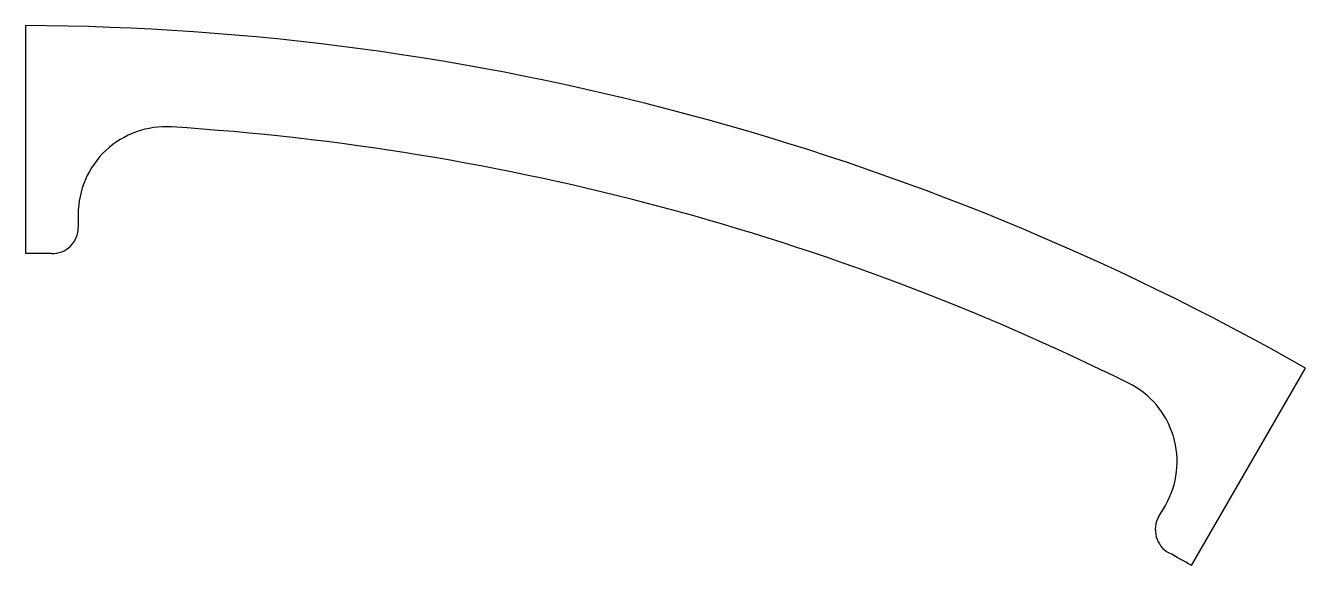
# Model space of a CAD drawing. Header units: millimetres. Extents: x 1 to 147, y 236 to 297.
import ezdxf

# ---------------------------------------------------------------- set-up
doc = ezdxf.new("R2010")
doc.units = ezdxf.units.MM

msp = doc.modelspace()

# ---------------------------------------------------------------- linework, layer by layer
at = {"color": 7, "linetype": 'Continuous', "lineweight": 25}
for p, q in [((1.5, 297.5), (1.5, 271.5)), ((7.5, 275.95), (7.5, 274.46)), ((134.45, 235.87), (147.45, 258.39)), ((130.74, 241.44), (131.48, 242.73))]:
    msp.add_line(p, q, dxfattribs=at)
for centre, radius, start, end in [((0, 0), 297.5, 60.2889, 89.7111), ((17.5, 275.95), 10, 86.3713, 180), ((0, 0), 286.5, 63.6287, 86.3713), ((4.5, 274.46), 3, 269.0607, 0), ((0, 0), 271.5, 89.0607, 89.6834), ((122.82, 247.73), 10, 330, 63.6287), ((133.33, 239.94), 3, 150, 240.9393), ((0, 0), 271.5, 60.3166, 60.9393)]:
    msp.add_arc(centre, radius, start, end, dxfattribs=at)

doc.saveas('drawing.dxf')
